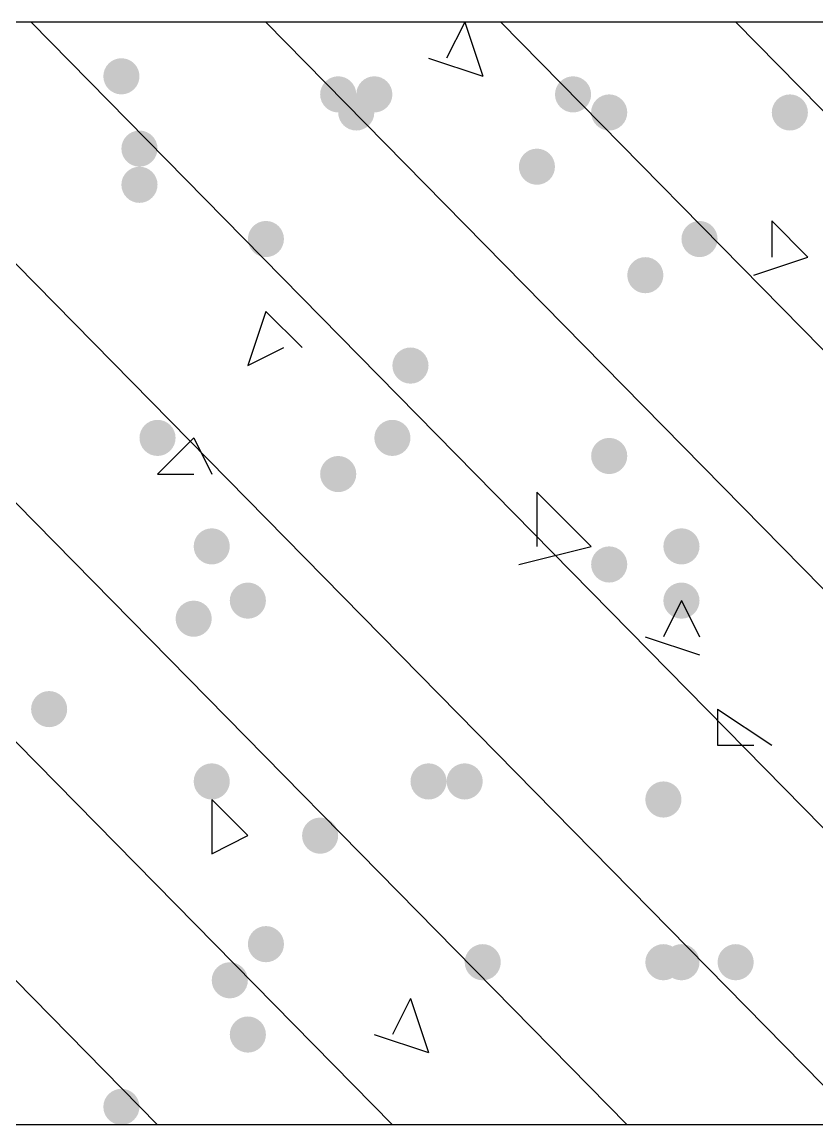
# Model space of a CAD drawing. Header units: inches. Extents: x 11 to 286, y 6 to 196.
# Drawn here: x 82.628 to 84.49, y 157.409 to 159.992 of the extents above; entities that cross this region are included whole.
import ezdxf

# ---------------------------------------------------------------- set-up
doc = ezdxf.new("R2010")
doc.units = ezdxf.units.IN
doc.header["$MEASUREMENT"] = 0
doc.layers.add('PDF_几何图形', color=7, linetype='Continuous')
doc.layers.add('PDF_实体填充', color=7, linetype='Continuous', true_color=0xffffff)

msp = doc.modelspace()

# ---------------------------------------------------------------- hatches: boundary and pattern name
at = {"layer": 'PDF_实体填充', "transparency": 33554559}
h = msp.add_hatch(color=7, dxfattribs=at)
edge = h.paths.add_edge_path(flags=0)
edge.add_spline(control_points=[(82.9028, 159.8648), (82.9028, 159.8415), (82.8837, 159.8224), (82.8604, 159.8224)], knot_values=[0, 0, 0, 0, 1, 1, 1, 1], degree=3, periodic=0)
edge.add_spline(control_points=[(82.8604, 159.8224), (82.8372, 159.8224), (82.8181, 159.8415), (82.8181, 159.8648)], knot_values=[0, 0, 0, 0, 1, 1, 1, 1], degree=3, periodic=0)
edge.add_line((82.8181, 159.8648), (82.8181, 159.8648))
edge.add_spline(control_points=[(82.8181, 159.8648), (82.8181, 159.8881), (82.8372, 159.9071), (82.8604, 159.9071)], knot_values=[0, 0, 0, 0, 1, 1, 1, 1], degree=3, periodic=0)
edge.add_spline(control_points=[(82.8604, 159.9071), (82.8837, 159.9071), (82.9028, 159.8881), (82.9028, 159.8648)], knot_values=[0, 0, 0, 0, 1, 1, 1, 1], degree=3, periodic=0)
edge.add_line((82.9028, 159.8648), (82.9028, 159.8648))
edge.add_line((82.9028, 159.8648), (82.9028, 159.8648))
h = msp.add_hatch(color=7, dxfattribs=at)
edge = h.paths.add_edge_path(flags=0)
edge.add_spline(control_points=[(83.4108, 159.8224), (83.4108, 159.7992), (83.3917, 159.7801), (83.3684, 159.7801)], knot_values=[0, 0, 0, 0, 1, 1, 1, 1], degree=3, periodic=0)
edge.add_spline(control_points=[(83.3684, 159.7801), (83.3452, 159.7801), (83.3261, 159.7992), (83.3261, 159.8224)], knot_values=[0, 0, 0, 0, 1, 1, 1, 1], degree=3, periodic=0)
edge.add_line((83.3261, 159.8224), (83.3261, 159.8224))
edge.add_spline(control_points=[(83.3261, 159.8224), (83.3261, 159.8457), (83.3452, 159.8648), (83.3684, 159.8648)], knot_values=[0, 0, 0, 0, 1, 1, 1, 1], degree=3, periodic=0)
edge.add_spline(control_points=[(83.3684, 159.8648), (83.3917, 159.8648), (83.4108, 159.8457), (83.4108, 159.8224)], knot_values=[0, 0, 0, 0, 1, 1, 1, 1], degree=3, periodic=0)
edge.add_line((83.4108, 159.8224), (83.4108, 159.8224))
edge.add_line((83.4108, 159.8224), (83.4108, 159.8224))
h = msp.add_hatch(color=7, dxfattribs=at)
edge = h.paths.add_edge_path(flags=0)
edge.add_spline(control_points=[(83.4954, 159.8224), (83.4954, 159.7992), (83.4764, 159.7801), (83.4531, 159.7801)], knot_values=[0, 0, 0, 0, 1, 1, 1, 1], degree=3, periodic=0)
edge.add_spline(control_points=[(83.4531, 159.7801), (83.4298, 159.7801), (83.4108, 159.7992), (83.4108, 159.8224)], knot_values=[0, 0, 0, 0, 1, 1, 1, 1], degree=3, periodic=0)
edge.add_line((83.4108, 159.8224), (83.4108, 159.8224))
edge.add_spline(control_points=[(83.4108, 159.8224), (83.4108, 159.8457), (83.4298, 159.8648), (83.4531, 159.8648)], knot_values=[0, 0, 0, 0, 1, 1, 1, 1], degree=3, periodic=0)
edge.add_spline(control_points=[(83.4531, 159.8648), (83.4764, 159.8648), (83.4954, 159.8457), (83.4954, 159.8224)], knot_values=[0, 0, 0, 0, 1, 1, 1, 1], degree=3, periodic=0)
edge.add_line((83.4954, 159.8224), (83.4954, 159.8224))
edge.add_line((83.4954, 159.8224), (83.4954, 159.8224))
h = msp.add_hatch(color=7, dxfattribs=at)
edge = h.paths.add_edge_path(flags=0)
edge.add_spline(control_points=[(83.9611, 159.8224), (83.9611, 159.7992), (83.9421, 159.7801), (83.9188, 159.7801)], knot_values=[0, 0, 0, 0, 1, 1, 1, 1], degree=3, periodic=0)
edge.add_spline(control_points=[(83.9188, 159.7801), (83.8955, 159.7801), (83.8764, 159.7992), (83.8764, 159.8224)], knot_values=[0, 0, 0, 0, 1, 1, 1, 1], degree=3, periodic=0)
edge.add_line((83.8764, 159.8224), (83.8764, 159.8224))
edge.add_spline(control_points=[(83.8764, 159.8224), (83.8764, 159.8457), (83.8955, 159.8648), (83.9188, 159.8648)], knot_values=[0, 0, 0, 0, 1, 1, 1, 1], degree=3, periodic=0)
edge.add_spline(control_points=[(83.9188, 159.8648), (83.9421, 159.8648), (83.9611, 159.8457), (83.9611, 159.8224)], knot_values=[0, 0, 0, 0, 1, 1, 1, 1], degree=3, periodic=0)
edge.add_line((83.9611, 159.8224), (83.9611, 159.8224))
edge.add_line((83.9611, 159.8224), (83.9611, 159.8224))
h = msp.add_hatch(color=7, dxfattribs=at)
edge = h.paths.add_edge_path(flags=0)
edge.add_spline(control_points=[(83.4531, 159.7801), (83.4531, 159.7568), (83.4341, 159.7378), (83.4108, 159.7378)], knot_values=[0, 0, 0, 0, 1, 1, 1, 1], degree=3, periodic=0)
edge.add_spline(control_points=[(83.4108, 159.7378), (83.3875, 159.7378), (83.3684, 159.7568), (83.3684, 159.7801)], knot_values=[0, 0, 0, 0, 1, 1, 1, 1], degree=3, periodic=0)
edge.add_line((83.3684, 159.7801), (83.3684, 159.7801))
edge.add_spline(control_points=[(83.3684, 159.7801), (83.3684, 159.8034), (83.3875, 159.8224), (83.4108, 159.8224)], knot_values=[0, 0, 0, 0, 1, 1, 1, 1], degree=3, periodic=0)
edge.add_spline(control_points=[(83.4108, 159.8224), (83.4341, 159.8224), (83.4531, 159.8034), (83.4531, 159.7801)], knot_values=[0, 0, 0, 0, 1, 1, 1, 1], degree=3, periodic=0)
edge.add_line((83.4531, 159.7801), (83.4531, 159.7801))
edge.add_line((83.4531, 159.7801), (83.4531, 159.7801))
h = msp.add_hatch(color=7, dxfattribs=at)
edge = h.paths.add_edge_path(flags=0)
edge.add_spline(control_points=[(84.0458, 159.7801), (84.0458, 159.7568), (84.0267, 159.7378), (84.0034, 159.7378)], knot_values=[0, 0, 0, 0, 1, 1, 1, 1], degree=3, periodic=0)
edge.add_spline(control_points=[(84.0034, 159.7378), (83.9802, 159.7378), (83.9611, 159.7568), (83.9611, 159.7801)], knot_values=[0, 0, 0, 0, 1, 1, 1, 1], degree=3, periodic=0)
edge.add_line((83.9611, 159.7801), (83.9611, 159.7801))
edge.add_spline(control_points=[(83.9611, 159.7801), (83.9611, 159.8034), (83.9802, 159.8224), (84.0034, 159.8224)], knot_values=[0, 0, 0, 0, 1, 1, 1, 1], degree=3, periodic=0)
edge.add_spline(control_points=[(84.0034, 159.8224), (84.0267, 159.8224), (84.0458, 159.8034), (84.0458, 159.7801)], knot_values=[0, 0, 0, 0, 1, 1, 1, 1], degree=3, periodic=0)
edge.add_line((84.0458, 159.7801), (84.0458, 159.7801))
edge.add_line((84.0458, 159.7801), (84.0458, 159.7801))
h = msp.add_hatch(color=7, dxfattribs=at)
edge = h.paths.add_edge_path(flags=0)
edge.add_spline(control_points=[(84.4691, 159.7801), (84.4691, 159.7568), (84.4501, 159.7378), (84.4268, 159.7378)], knot_values=[0, 0, 0, 0, 1, 1, 1, 1], degree=3, periodic=0)
edge.add_spline(control_points=[(84.4268, 159.7378), (84.4035, 159.7378), (84.3844, 159.7568), (84.3844, 159.7801)], knot_values=[0, 0, 0, 0, 1, 1, 1, 1], degree=3, periodic=0)
edge.add_line((84.3844, 159.7801), (84.3844, 159.7801))
edge.add_spline(control_points=[(84.3844, 159.7801), (84.3844, 159.8034), (84.4035, 159.8224), (84.4268, 159.8224)], knot_values=[0, 0, 0, 0, 1, 1, 1, 1], degree=3, periodic=0)
edge.add_spline(control_points=[(84.4268, 159.8224), (84.4501, 159.8224), (84.4691, 159.8034), (84.4691, 159.7801)], knot_values=[0, 0, 0, 0, 1, 1, 1, 1], degree=3, periodic=0)
edge.add_line((84.4691, 159.7801), (84.4691, 159.7801))
edge.add_line((84.4691, 159.7801), (84.4691, 159.7801))
h = msp.add_hatch(color=7, dxfattribs=at)
edge = h.paths.add_edge_path(flags=0)
edge.add_spline(control_points=[(82.9451, 159.6954), (82.9451, 159.6722), (82.9261, 159.6531), (82.9028, 159.6531)], knot_values=[0, 0, 0, 0, 1, 1, 1, 1], degree=3, periodic=0)
edge.add_spline(control_points=[(82.9028, 159.6531), (82.8795, 159.6531), (82.8604, 159.6722), (82.8604, 159.6954)], knot_values=[0, 0, 0, 0, 1, 1, 1, 1], degree=3, periodic=0)
edge.add_line((82.8604, 159.6954), (82.8604, 159.6954))
edge.add_spline(control_points=[(82.8604, 159.6954), (82.8604, 159.7187), (82.8795, 159.7378), (82.9028, 159.7378)], knot_values=[0, 0, 0, 0, 1, 1, 1, 1], degree=3, periodic=0)
edge.add_spline(control_points=[(82.9028, 159.7378), (82.9261, 159.7378), (82.9451, 159.7187), (82.9451, 159.6954)], knot_values=[0, 0, 0, 0, 1, 1, 1, 1], degree=3, periodic=0)
edge.add_line((82.9451, 159.6954), (82.9451, 159.6954))
edge.add_line((82.9451, 159.6954), (82.9451, 159.6954))
h = msp.add_hatch(color=7, dxfattribs=at)
edge = h.paths.add_edge_path(flags=0)
edge.add_spline(control_points=[(83.8764, 159.6531), (83.8764, 159.6298), (83.8574, 159.6108), (83.8341, 159.6108)], knot_values=[0, 0, 0, 0, 1, 1, 1, 1], degree=3, periodic=0)
edge.add_spline(control_points=[(83.8341, 159.6108), (83.8108, 159.6108), (83.7918, 159.6298), (83.7918, 159.6531)], knot_values=[0, 0, 0, 0, 1, 1, 1, 1], degree=3, periodic=0)
edge.add_line((83.7918, 159.6531), (83.7918, 159.6531))
edge.add_spline(control_points=[(83.7918, 159.6531), (83.7918, 159.6764), (83.8108, 159.6954), (83.8341, 159.6954)], knot_values=[0, 0, 0, 0, 1, 1, 1, 1], degree=3, periodic=0)
edge.add_spline(control_points=[(83.8341, 159.6954), (83.8574, 159.6954), (83.8764, 159.6764), (83.8764, 159.6531)], knot_values=[0, 0, 0, 0, 1, 1, 1, 1], degree=3, periodic=0)
edge.add_line((83.8764, 159.6531), (83.8764, 159.6531))
edge.add_line((83.8764, 159.6531), (83.8764, 159.6531))
h = msp.add_hatch(color=7, dxfattribs=at)
edge = h.paths.add_edge_path(flags=0)
edge.add_spline(control_points=[(82.9451, 159.6108), (82.9451, 159.5875), (82.9261, 159.5684), (82.9028, 159.5684)], knot_values=[0, 0, 0, 0, 1, 1, 1, 1], degree=3, periodic=0)
edge.add_spline(control_points=[(82.9028, 159.5684), (82.8795, 159.5684), (82.8604, 159.5875), (82.8604, 159.6108)], knot_values=[0, 0, 0, 0, 1, 1, 1, 1], degree=3, periodic=0)
edge.add_line((82.8604, 159.6108), (82.8604, 159.6108))
edge.add_spline(control_points=[(82.8604, 159.6108), (82.8604, 159.6341), (82.8795, 159.6531), (82.9028, 159.6531)], knot_values=[0, 0, 0, 0, 1, 1, 1, 1], degree=3, periodic=0)
edge.add_spline(control_points=[(82.9028, 159.6531), (82.9261, 159.6531), (82.9451, 159.6341), (82.9451, 159.6108)], knot_values=[0, 0, 0, 0, 1, 1, 1, 1], degree=3, periodic=0)
edge.add_line((82.9451, 159.6108), (82.9451, 159.6108))
edge.add_line((82.9451, 159.6108), (82.9451, 159.6108))
h = msp.add_hatch(color=7, dxfattribs=at)
edge = h.paths.add_edge_path(flags=0)
edge.add_spline(control_points=[(83.2414, 159.4838), (83.2414, 159.4605), (83.2224, 159.4414), (83.1991, 159.4414)], knot_values=[0, 0, 0, 0, 1, 1, 1, 1], degree=3, periodic=0)
edge.add_spline(control_points=[(83.1991, 159.4414), (83.1758, 159.4414), (83.1568, 159.4605), (83.1568, 159.4838)], knot_values=[0, 0, 0, 0, 1, 1, 1, 1], degree=3, periodic=0)
edge.add_line((83.1568, 159.4838), (83.1568, 159.4838))
edge.add_spline(control_points=[(83.1568, 159.4838), (83.1568, 159.5071), (83.1758, 159.5261), (83.1991, 159.5261)], knot_values=[0, 0, 0, 0, 1, 1, 1, 1], degree=3, periodic=0)
edge.add_spline(control_points=[(83.1991, 159.5261), (83.2224, 159.5261), (83.2414, 159.5071), (83.2414, 159.4838)], knot_values=[0, 0, 0, 0, 1, 1, 1, 1], degree=3, periodic=0)
edge.add_line((83.2414, 159.4838), (83.2414, 159.4838))
edge.add_line((83.2414, 159.4838), (83.2414, 159.4838))
h = msp.add_hatch(color=7, dxfattribs=at)
edge = h.paths.add_edge_path(flags=0)
edge.add_spline(control_points=[(84.2574, 159.4838), (84.2574, 159.4605), (84.2384, 159.4414), (84.2151, 159.4414)], knot_values=[0, 0, 0, 0, 1, 1, 1, 1], degree=3, periodic=0)
edge.add_spline(control_points=[(84.2151, 159.4414), (84.1918, 159.4414), (84.1728, 159.4605), (84.1728, 159.4838)], knot_values=[0, 0, 0, 0, 1, 1, 1, 1], degree=3, periodic=0)
edge.add_line((84.1728, 159.4838), (84.1728, 159.4838))
edge.add_spline(control_points=[(84.1728, 159.4838), (84.1728, 159.5071), (84.1918, 159.5261), (84.2151, 159.5261)], knot_values=[0, 0, 0, 0, 1, 1, 1, 1], degree=3, periodic=0)
edge.add_spline(control_points=[(84.2151, 159.5261), (84.2384, 159.5261), (84.2574, 159.5071), (84.2574, 159.4838)], knot_values=[0, 0, 0, 0, 1, 1, 1, 1], degree=3, periodic=0)
edge.add_line((84.2574, 159.4838), (84.2574, 159.4838))
edge.add_line((84.2574, 159.4838), (84.2574, 159.4838))
h = msp.add_hatch(color=7, dxfattribs=at)
edge = h.paths.add_edge_path(flags=0)
edge.add_spline(control_points=[(84.1304, 159.3991), (84.1304, 159.3758), (84.1114, 159.3568), (84.0881, 159.3568)], knot_values=[0, 0, 0, 0, 1, 1, 1, 1], degree=3, periodic=0)
edge.add_spline(control_points=[(84.0881, 159.3568), (84.0648, 159.3568), (84.0458, 159.3758), (84.0458, 159.3991)], knot_values=[0, 0, 0, 0, 1, 1, 1, 1], degree=3, periodic=0)
edge.add_line((84.0458, 159.3991), (84.0458, 159.3991))
edge.add_spline(control_points=[(84.0458, 159.3991), (84.0458, 159.4224), (84.0648, 159.4414), (84.0881, 159.4414)], knot_values=[0, 0, 0, 0, 1, 1, 1, 1], degree=3, periodic=0)
edge.add_spline(control_points=[(84.0881, 159.4414), (84.1114, 159.4414), (84.1304, 159.4224), (84.1304, 159.3991)], knot_values=[0, 0, 0, 0, 1, 1, 1, 1], degree=3, periodic=0)
edge.add_line((84.1304, 159.3991), (84.1304, 159.3991))
edge.add_line((84.1304, 159.3991), (84.1304, 159.3991))
h = msp.add_hatch(color=7, dxfattribs=at)
edge = h.paths.add_edge_path(flags=0)
edge.add_spline(control_points=[(83.5801, 159.1874), (83.5801, 159.1642), (83.5611, 159.1451), (83.5378, 159.1451)], knot_values=[0, 0, 0, 0, 1, 1, 1, 1], degree=3, periodic=0)
edge.add_spline(control_points=[(83.5378, 159.1451), (83.5145, 159.1451), (83.4954, 159.1642), (83.4954, 159.1874)], knot_values=[0, 0, 0, 0, 1, 1, 1, 1], degree=3, periodic=0)
edge.add_line((83.4954, 159.1874), (83.4954, 159.1874))
edge.add_spline(control_points=[(83.4954, 159.1874), (83.4954, 159.2107), (83.5145, 159.2298), (83.5378, 159.2298)], knot_values=[0, 0, 0, 0, 1, 1, 1, 1], degree=3, periodic=0)
edge.add_spline(control_points=[(83.5378, 159.2298), (83.5611, 159.2298), (83.5801, 159.2107), (83.5801, 159.1874)], knot_values=[0, 0, 0, 0, 1, 1, 1, 1], degree=3, periodic=0)
edge.add_line((83.5801, 159.1874), (83.5801, 159.1874))
edge.add_line((83.5801, 159.1874), (83.5801, 159.1874))
h = msp.add_hatch(color=7, dxfattribs=at)
edge = h.paths.add_edge_path(flags=0)
edge.add_spline(control_points=[(82.9874, 159.0181), (82.9874, 158.9948), (82.9684, 158.9758), (82.9451, 158.9758)], knot_values=[0, 0, 0, 0, 1, 1, 1, 1], degree=3, periodic=0)
edge.add_spline(control_points=[(82.9451, 158.9758), (82.9218, 158.9758), (82.9028, 158.9948), (82.9028, 159.0181)], knot_values=[0, 0, 0, 0, 1, 1, 1, 1], degree=3, periodic=0)
edge.add_line((82.9028, 159.0181), (82.9028, 159.0181))
edge.add_spline(control_points=[(82.9028, 159.0181), (82.9028, 159.0414), (82.9218, 159.0604), (82.9451, 159.0604)], knot_values=[0, 0, 0, 0, 1, 1, 1, 1], degree=3, periodic=0)
edge.add_spline(control_points=[(82.9451, 159.0604), (82.9684, 159.0604), (82.9874, 159.0414), (82.9874, 159.0181)], knot_values=[0, 0, 0, 0, 1, 1, 1, 1], degree=3, periodic=0)
edge.add_line((82.9874, 159.0181), (82.9874, 159.0181))
edge.add_line((82.9874, 159.0181), (82.9874, 159.0181))
h = msp.add_hatch(color=7, dxfattribs=at)
edge = h.paths.add_edge_path(flags=0)
edge.add_spline(control_points=[(83.5378, 159.0181), (83.5378, 158.9948), (83.5187, 158.9758), (83.4954, 158.9758)], knot_values=[0, 0, 0, 0, 1, 1, 1, 1], degree=3, periodic=0)
edge.add_spline(control_points=[(83.4954, 158.9758), (83.4722, 158.9758), (83.4531, 158.9948), (83.4531, 159.0181)], knot_values=[0, 0, 0, 0, 1, 1, 1, 1], degree=3, periodic=0)
edge.add_line((83.4531, 159.0181), (83.4531, 159.0181))
edge.add_spline(control_points=[(83.4531, 159.0181), (83.4531, 159.0414), (83.4722, 159.0604), (83.4954, 159.0604)], knot_values=[0, 0, 0, 0, 1, 1, 1, 1], degree=3, periodic=0)
edge.add_spline(control_points=[(83.4954, 159.0604), (83.5187, 159.0604), (83.5378, 159.0414), (83.5378, 159.0181)], knot_values=[0, 0, 0, 0, 1, 1, 1, 1], degree=3, periodic=0)
edge.add_line((83.5378, 159.0181), (83.5378, 159.0181))
edge.add_line((83.5378, 159.0181), (83.5378, 159.0181))
h = msp.add_hatch(color=7, dxfattribs=at)
edge = h.paths.add_edge_path(flags=0)
edge.add_spline(control_points=[(84.0458, 158.9758), (84.0458, 158.9525), (84.0267, 158.9334), (84.0034, 158.9334)], knot_values=[0, 0, 0, 0, 1, 1, 1, 1], degree=3, periodic=0)
edge.add_spline(control_points=[(84.0034, 158.9334), (83.9802, 158.9334), (83.9611, 158.9525), (83.9611, 158.9758)], knot_values=[0, 0, 0, 0, 1, 1, 1, 1], degree=3, periodic=0)
edge.add_line((83.9611, 158.9758), (83.9611, 158.9758))
edge.add_spline(control_points=[(83.9611, 158.9758), (83.9611, 158.9991), (83.9802, 159.0181), (84.0034, 159.0181)], knot_values=[0, 0, 0, 0, 1, 1, 1, 1], degree=3, periodic=0)
edge.add_spline(control_points=[(84.0034, 159.0181), (84.0267, 159.0181), (84.0458, 158.9991), (84.0458, 158.9758)], knot_values=[0, 0, 0, 0, 1, 1, 1, 1], degree=3, periodic=0)
edge.add_line((84.0458, 158.9758), (84.0458, 158.9758))
edge.add_line((84.0458, 158.9758), (84.0458, 158.9758))
h = msp.add_hatch(color=7, dxfattribs=at)
edge = h.paths.add_edge_path(flags=0)
edge.add_spline(control_points=[(83.4108, 158.9334), (83.4108, 158.9102), (83.3917, 158.8911), (83.3684, 158.8911)], knot_values=[0, 0, 0, 0, 1, 1, 1, 1], degree=3, periodic=0)
edge.add_spline(control_points=[(83.3684, 158.8911), (83.3452, 158.8911), (83.3261, 158.9102), (83.3261, 158.9334)], knot_values=[0, 0, 0, 0, 1, 1, 1, 1], degree=3, periodic=0)
edge.add_line((83.3261, 158.9334), (83.3261, 158.9334))
edge.add_spline(control_points=[(83.3261, 158.9334), (83.3261, 158.9567), (83.3452, 158.9758), (83.3684, 158.9758)], knot_values=[0, 0, 0, 0, 1, 1, 1, 1], degree=3, periodic=0)
edge.add_spline(control_points=[(83.3684, 158.9758), (83.3917, 158.9758), (83.4108, 158.9567), (83.4108, 158.9334)], knot_values=[0, 0, 0, 0, 1, 1, 1, 1], degree=3, periodic=0)
edge.add_line((83.4108, 158.9334), (83.4108, 158.9334))
edge.add_line((83.4108, 158.9334), (83.4108, 158.9334))
h = msp.add_hatch(color=7, dxfattribs=at)
edge = h.paths.add_edge_path(flags=0)
edge.add_spline(control_points=[(83.1144, 158.7641), (83.1144, 158.7408), (83.0954, 158.7218), (83.0721, 158.7218)], knot_values=[0, 0, 0, 0, 1, 1, 1, 1], degree=3, periodic=0)
edge.add_spline(control_points=[(83.0721, 158.7218), (83.0488, 158.7218), (83.0298, 158.7408), (83.0298, 158.7641)], knot_values=[0, 0, 0, 0, 1, 1, 1, 1], degree=3, periodic=0)
edge.add_line((83.0298, 158.7641), (83.0298, 158.7641))
edge.add_spline(control_points=[(83.0298, 158.7641), (83.0298, 158.7874), (83.0488, 158.8064), (83.0721, 158.8064)], knot_values=[0, 0, 0, 0, 1, 1, 1, 1], degree=3, periodic=0)
edge.add_spline(control_points=[(83.0721, 158.8064), (83.0954, 158.8064), (83.1144, 158.7874), (83.1144, 158.7641)], knot_values=[0, 0, 0, 0, 1, 1, 1, 1], degree=3, periodic=0)
edge.add_line((83.1144, 158.7641), (83.1144, 158.7641))
edge.add_line((83.1144, 158.7641), (83.1144, 158.7641))
h = msp.add_hatch(color=7, dxfattribs=at)
edge = h.paths.add_edge_path(flags=0)
edge.add_spline(control_points=[(84.2151, 158.7641), (84.2151, 158.7408), (84.1961, 158.7218), (84.1728, 158.7218)], knot_values=[0, 0, 0, 0, 1, 1, 1, 1], degree=3, periodic=0)
edge.add_spline(control_points=[(84.1728, 158.7218), (84.1495, 158.7218), (84.1304, 158.7408), (84.1304, 158.7641)], knot_values=[0, 0, 0, 0, 1, 1, 1, 1], degree=3, periodic=0)
edge.add_line((84.1304, 158.7641), (84.1304, 158.7641))
edge.add_spline(control_points=[(84.1304, 158.7641), (84.1304, 158.7874), (84.1495, 158.8064), (84.1728, 158.8064)], knot_values=[0, 0, 0, 0, 1, 1, 1, 1], degree=3, periodic=0)
edge.add_spline(control_points=[(84.1728, 158.8064), (84.1961, 158.8064), (84.2151, 158.7874), (84.2151, 158.7641)], knot_values=[0, 0, 0, 0, 1, 1, 1, 1], degree=3, periodic=0)
edge.add_line((84.2151, 158.7641), (84.2151, 158.7641))
edge.add_line((84.2151, 158.7641), (84.2151, 158.7641))
h = msp.add_hatch(color=7, dxfattribs=at)
edge = h.paths.add_edge_path(flags=0)
edge.add_spline(control_points=[(84.0458, 158.7218), (84.0458, 158.6985), (84.0267, 158.6794), (84.0034, 158.6794)], knot_values=[0, 0, 0, 0, 1, 1, 1, 1], degree=3, periodic=0)
edge.add_spline(control_points=[(84.0034, 158.6794), (83.9802, 158.6794), (83.9611, 158.6985), (83.9611, 158.7218)], knot_values=[0, 0, 0, 0, 1, 1, 1, 1], degree=3, periodic=0)
edge.add_line((83.9611, 158.7218), (83.9611, 158.7218))
edge.add_spline(control_points=[(83.9611, 158.7218), (83.9611, 158.7451), (83.9802, 158.7641), (84.0034, 158.7641)], knot_values=[0, 0, 0, 0, 1, 1, 1, 1], degree=3, periodic=0)
edge.add_spline(control_points=[(84.0034, 158.7641), (84.0267, 158.7641), (84.0458, 158.7451), (84.0458, 158.7218)], knot_values=[0, 0, 0, 0, 1, 1, 1, 1], degree=3, periodic=0)
edge.add_line((84.0458, 158.7218), (84.0458, 158.7218))
edge.add_line((84.0458, 158.7218), (84.0458, 158.7218))
h = msp.add_hatch(color=7, dxfattribs=at)
edge = h.paths.add_edge_path(flags=0)
edge.add_spline(control_points=[(83.1991, 158.6371), (83.1991, 158.6138), (83.1801, 158.5948), (83.1568, 158.5948)], knot_values=[0, 0, 0, 0, 1, 1, 1, 1], degree=3, periodic=0)
edge.add_spline(control_points=[(83.1568, 158.5948), (83.1335, 158.5948), (83.1144, 158.6138), (83.1144, 158.6371)], knot_values=[0, 0, 0, 0, 1, 1, 1, 1], degree=3, periodic=0)
edge.add_line((83.1144, 158.6371), (83.1144, 158.6371))
edge.add_spline(control_points=[(83.1144, 158.6371), (83.1144, 158.6604), (83.1335, 158.6794), (83.1568, 158.6794)], knot_values=[0, 0, 0, 0, 1, 1, 1, 1], degree=3, periodic=0)
edge.add_spline(control_points=[(83.1568, 158.6794), (83.1801, 158.6794), (83.1991, 158.6604), (83.1991, 158.6371)], knot_values=[0, 0, 0, 0, 1, 1, 1, 1], degree=3, periodic=0)
edge.add_line((83.1991, 158.6371), (83.1991, 158.6371))
edge.add_line((83.1991, 158.6371), (83.1991, 158.6371))
h = msp.add_hatch(color=7, dxfattribs=at)
edge = h.paths.add_edge_path(flags=0)
edge.add_spline(control_points=[(84.2151, 158.6371), (84.2151, 158.6138), (84.1961, 158.5948), (84.1728, 158.5948)], knot_values=[0, 0, 0, 0, 1, 1, 1, 1], degree=3, periodic=0)
edge.add_spline(control_points=[(84.1728, 158.5948), (84.1495, 158.5948), (84.1304, 158.6138), (84.1304, 158.6371)], knot_values=[0, 0, 0, 0, 1, 1, 1, 1], degree=3, periodic=0)
edge.add_line((84.1304, 158.6371), (84.1304, 158.6371))
edge.add_spline(control_points=[(84.1304, 158.6371), (84.1304, 158.6604), (84.1495, 158.6794), (84.1728, 158.6794)], knot_values=[0, 0, 0, 0, 1, 1, 1, 1], degree=3, periodic=0)
edge.add_spline(control_points=[(84.1728, 158.6794), (84.1961, 158.6794), (84.2151, 158.6604), (84.2151, 158.6371)], knot_values=[0, 0, 0, 0, 1, 1, 1, 1], degree=3, periodic=0)
edge.add_line((84.2151, 158.6371), (84.2151, 158.6371))
edge.add_line((84.2151, 158.6371), (84.2151, 158.6371))
h = msp.add_hatch(color=7, dxfattribs=at)
edge = h.paths.add_edge_path(flags=0)
edge.add_spline(control_points=[(83.0721, 158.5948), (83.0721, 158.5715), (83.0531, 158.5524), (83.0298, 158.5524)], knot_values=[0, 0, 0, 0, 1, 1, 1, 1], degree=3, periodic=0)
edge.add_spline(control_points=[(83.0298, 158.5524), (83.0065, 158.5524), (82.9874, 158.5715), (82.9874, 158.5948)], knot_values=[0, 0, 0, 0, 1, 1, 1, 1], degree=3, periodic=0)
edge.add_line((82.9874, 158.5948), (82.9874, 158.5948))
edge.add_spline(control_points=[(82.9874, 158.5948), (82.9874, 158.6181), (83.0065, 158.6371), (83.0298, 158.6371)], knot_values=[0, 0, 0, 0, 1, 1, 1, 1], degree=3, periodic=0)
edge.add_spline(control_points=[(83.0298, 158.6371), (83.0531, 158.6371), (83.0721, 158.6181), (83.0721, 158.5948)], knot_values=[0, 0, 0, 0, 1, 1, 1, 1], degree=3, periodic=0)
edge.add_line((83.0721, 158.5948), (83.0721, 158.5948))
edge.add_line((83.0721, 158.5948), (83.0721, 158.5948))
h = msp.add_hatch(color=7, dxfattribs=at)
edge = h.paths.add_edge_path(flags=0)
edge.add_spline(control_points=[(82.7334, 158.3831), (82.7334, 158.3598), (82.7144, 158.3408), (82.6911, 158.3408)], knot_values=[0, 0, 0, 0, 1, 1, 1, 1], degree=3, periodic=0)
edge.add_spline(control_points=[(82.6911, 158.3408), (82.6678, 158.3408), (82.6488, 158.3598), (82.6488, 158.3831)], knot_values=[0, 0, 0, 0, 1, 1, 1, 1], degree=3, periodic=0)
edge.add_line((82.6488, 158.3831), (82.6488, 158.3831))
edge.add_spline(control_points=[(82.6488, 158.3831), (82.6488, 158.4064), (82.6678, 158.4254), (82.6911, 158.4254)], knot_values=[0, 0, 0, 0, 1, 1, 1, 1], degree=3, periodic=0)
edge.add_spline(control_points=[(82.6911, 158.4254), (82.7144, 158.4254), (82.7334, 158.4064), (82.7334, 158.3831)], knot_values=[0, 0, 0, 0, 1, 1, 1, 1], degree=3, periodic=0)
edge.add_line((82.7334, 158.3831), (82.7334, 158.3831))
edge.add_line((82.7334, 158.3831), (82.7334, 158.3831))
h = msp.add_hatch(color=7, dxfattribs=at)
edge = h.paths.add_edge_path(flags=0)
edge.add_spline(control_points=[(83.1144, 158.2138), (83.1144, 158.1905), (83.0954, 158.1714), (83.0721, 158.1714)], knot_values=[0, 0, 0, 0, 1, 1, 1, 1], degree=3, periodic=0)
edge.add_spline(control_points=[(83.0721, 158.1714), (83.0488, 158.1714), (83.0298, 158.1905), (83.0298, 158.2138)], knot_values=[0, 0, 0, 0, 1, 1, 1, 1], degree=3, periodic=0)
edge.add_line((83.0298, 158.2138), (83.0298, 158.2138))
edge.add_spline(control_points=[(83.0298, 158.2138), (83.0298, 158.2371), (83.0488, 158.2561), (83.0721, 158.2561)], knot_values=[0, 0, 0, 0, 1, 1, 1, 1], degree=3, periodic=0)
edge.add_spline(control_points=[(83.0721, 158.2561), (83.0954, 158.2561), (83.1144, 158.2371), (83.1144, 158.2138)], knot_values=[0, 0, 0, 0, 1, 1, 1, 1], degree=3, periodic=0)
edge.add_line((83.1144, 158.2138), (83.1144, 158.2138))
edge.add_line((83.1144, 158.2138), (83.1144, 158.2138))
h = msp.add_hatch(color=7, dxfattribs=at)
edge = h.paths.add_edge_path(flags=0)
edge.add_spline(control_points=[(83.1144, 158.2138), (83.1144, 158.1905), (83.0954, 158.1714), (83.0721, 158.1714)], knot_values=[0, 0, 0, 0, 1, 1, 1, 1], degree=3, periodic=0)
edge.add_spline(control_points=[(83.0721, 158.1714), (83.0488, 158.1714), (83.0298, 158.1905), (83.0298, 158.2138)], knot_values=[0, 0, 0, 0, 1, 1, 1, 1], degree=3, periodic=0)
edge.add_line((83.0298, 158.2138), (83.0298, 158.2138))
edge.add_spline(control_points=[(83.0298, 158.2138), (83.0298, 158.2371), (83.0488, 158.2561), (83.0721, 158.2561)], knot_values=[0, 0, 0, 0, 1, 1, 1, 1], degree=3, periodic=0)
edge.add_spline(control_points=[(83.0721, 158.2561), (83.0954, 158.2561), (83.1144, 158.2371), (83.1144, 158.2138)], knot_values=[0, 0, 0, 0, 1, 1, 1, 1], degree=3, periodic=0)
edge.add_line((83.1144, 158.2138), (83.1144, 158.2138))
edge.add_line((83.1144, 158.2138), (83.1144, 158.2138))
h = msp.add_hatch(color=7, dxfattribs=at)
edge = h.paths.add_edge_path(flags=0)
edge.add_spline(control_points=[(83.6224, 158.2138), (83.6224, 158.1905), (83.6034, 158.1714), (83.5801, 158.1714)], knot_values=[0, 0, 0, 0, 1, 1, 1, 1], degree=3, periodic=0)
edge.add_spline(control_points=[(83.5801, 158.1714), (83.5568, 158.1714), (83.5378, 158.1905), (83.5378, 158.2138)], knot_values=[0, 0, 0, 0, 1, 1, 1, 1], degree=3, periodic=0)
edge.add_line((83.5378, 158.2138), (83.5378, 158.2138))
edge.add_spline(control_points=[(83.5378, 158.2138), (83.5378, 158.2371), (83.5568, 158.2561), (83.5801, 158.2561)], knot_values=[0, 0, 0, 0, 1, 1, 1, 1], degree=3, periodic=0)
edge.add_spline(control_points=[(83.5801, 158.2561), (83.6034, 158.2561), (83.6224, 158.2371), (83.6224, 158.2138)], knot_values=[0, 0, 0, 0, 1, 1, 1, 1], degree=3, periodic=0)
edge.add_line((83.6224, 158.2138), (83.6224, 158.2138))
edge.add_line((83.6224, 158.2138), (83.6224, 158.2138))
h = msp.add_hatch(color=7, dxfattribs=at)
edge = h.paths.add_edge_path(flags=0)
edge.add_spline(control_points=[(83.7071, 158.2138), (83.7071, 158.1905), (83.6881, 158.1714), (83.6648, 158.1714)], knot_values=[0, 0, 0, 0, 1, 1, 1, 1], degree=3, periodic=0)
edge.add_spline(control_points=[(83.6648, 158.1714), (83.6415, 158.1714), (83.6224, 158.1905), (83.6224, 158.2138)], knot_values=[0, 0, 0, 0, 1, 1, 1, 1], degree=3, periodic=0)
edge.add_line((83.6224, 158.2138), (83.6224, 158.2138))
edge.add_spline(control_points=[(83.6224, 158.2138), (83.6224, 158.2371), (83.6415, 158.2561), (83.6648, 158.2561)], knot_values=[0, 0, 0, 0, 1, 1, 1, 1], degree=3, periodic=0)
edge.add_spline(control_points=[(83.6648, 158.2561), (83.6881, 158.2561), (83.7071, 158.2371), (83.7071, 158.2138)], knot_values=[0, 0, 0, 0, 1, 1, 1, 1], degree=3, periodic=0)
edge.add_line((83.7071, 158.2138), (83.7071, 158.2138))
edge.add_line((83.7071, 158.2138), (83.7071, 158.2138))
h = msp.add_hatch(color=7, dxfattribs=at)
edge = h.paths.add_edge_path(flags=0)
edge.add_spline(control_points=[(84.1728, 158.1714), (84.1728, 158.1482), (84.1537, 158.1291), (84.1304, 158.1291)], knot_values=[0, 0, 0, 0, 1, 1, 1, 1], degree=3, periodic=0)
edge.add_spline(control_points=[(84.1304, 158.1291), (84.1072, 158.1291), (84.0881, 158.1482), (84.0881, 158.1714)], knot_values=[0, 0, 0, 0, 1, 1, 1, 1], degree=3, periodic=0)
edge.add_line((84.0881, 158.1714), (84.0881, 158.1714))
edge.add_spline(control_points=[(84.0881, 158.1714), (84.0881, 158.1947), (84.1072, 158.2138), (84.1304, 158.2138)], knot_values=[0, 0, 0, 0, 1, 1, 1, 1], degree=3, periodic=0)
edge.add_spline(control_points=[(84.1304, 158.2138), (84.1537, 158.2138), (84.1728, 158.1947), (84.1728, 158.1714)], knot_values=[0, 0, 0, 0, 1, 1, 1, 1], degree=3, periodic=0)
edge.add_line((84.1728, 158.1714), (84.1728, 158.1714))
edge.add_line((84.1728, 158.1714), (84.1728, 158.1714))
h = msp.add_hatch(color=7, dxfattribs=at)
edge = h.paths.add_edge_path(flags=0)
edge.add_spline(control_points=[(83.3684, 158.0868), (83.3684, 158.0635), (83.3494, 158.0444), (83.3261, 158.0444)], knot_values=[0, 0, 0, 0, 1, 1, 1, 1], degree=3, periodic=0)
edge.add_spline(control_points=[(83.3261, 158.0444), (83.3028, 158.0444), (83.2838, 158.0635), (83.2838, 158.0868)], knot_values=[0, 0, 0, 0, 1, 1, 1, 1], degree=3, periodic=0)
edge.add_line((83.2838, 158.0868), (83.2838, 158.0868))
edge.add_spline(control_points=[(83.2838, 158.0868), (83.2838, 158.1101), (83.3028, 158.1291), (83.3261, 158.1291)], knot_values=[0, 0, 0, 0, 1, 1, 1, 1], degree=3, periodic=0)
edge.add_spline(control_points=[(83.3261, 158.1291), (83.3494, 158.1291), (83.3684, 158.1101), (83.3684, 158.0868)], knot_values=[0, 0, 0, 0, 1, 1, 1, 1], degree=3, periodic=0)
edge.add_line((83.3684, 158.0868), (83.3684, 158.0868))
edge.add_line((83.3684, 158.0868), (83.3684, 158.0868))
h = msp.add_hatch(color=7, dxfattribs=at)
edge = h.paths.add_edge_path(flags=0)
edge.add_spline(control_points=[(83.2414, 157.8328), (83.2414, 157.8095), (83.2224, 157.7904), (83.1991, 157.7904)], knot_values=[0, 0, 0, 0, 1, 1, 1, 1], degree=3, periodic=0)
edge.add_spline(control_points=[(83.1991, 157.7904), (83.1758, 157.7904), (83.1568, 157.8095), (83.1568, 157.8328)], knot_values=[0, 0, 0, 0, 1, 1, 1, 1], degree=3, periodic=0)
edge.add_line((83.1568, 157.8328), (83.1568, 157.8328))
edge.add_spline(control_points=[(83.1568, 157.8328), (83.1568, 157.8561), (83.1758, 157.8751), (83.1991, 157.8751)], knot_values=[0, 0, 0, 0, 1, 1, 1, 1], degree=3, periodic=0)
edge.add_spline(control_points=[(83.1991, 157.8751), (83.2224, 157.8751), (83.2414, 157.8561), (83.2414, 157.8328)], knot_values=[0, 0, 0, 0, 1, 1, 1, 1], degree=3, periodic=0)
edge.add_line((83.2414, 157.8328), (83.2414, 157.8328))
edge.add_line((83.2414, 157.8328), (83.2414, 157.8328))
h = msp.add_hatch(color=7, dxfattribs=at)
edge = h.paths.add_edge_path(flags=0)
edge.add_spline(control_points=[(83.7494, 157.7904), (83.7494, 157.7672), (83.7304, 157.7481), (83.7071, 157.7481)], knot_values=[0, 0, 0, 0, 1, 1, 1, 1], degree=3, periodic=0)
edge.add_spline(control_points=[(83.7071, 157.7481), (83.6838, 157.7481), (83.6648, 157.7672), (83.6648, 157.7904)], knot_values=[0, 0, 0, 0, 1, 1, 1, 1], degree=3, periodic=0)
edge.add_line((83.6648, 157.7904), (83.6648, 157.7904))
edge.add_spline(control_points=[(83.6648, 157.7904), (83.6648, 157.8137), (83.6838, 157.8328), (83.7071, 157.8328)], knot_values=[0, 0, 0, 0, 1, 1, 1, 1], degree=3, periodic=0)
edge.add_spline(control_points=[(83.7071, 157.8328), (83.7304, 157.8328), (83.7494, 157.8137), (83.7494, 157.7904)], knot_values=[0, 0, 0, 0, 1, 1, 1, 1], degree=3, periodic=0)
edge.add_line((83.7494, 157.7904), (83.7494, 157.7904))
edge.add_line((83.7494, 157.7904), (83.7494, 157.7904))
h = msp.add_hatch(color=7, dxfattribs=at)
edge = h.paths.add_edge_path(flags=0)
edge.add_spline(control_points=[(84.1728, 157.7904), (84.1728, 157.7672), (84.1537, 157.7481), (84.1304, 157.7481)], knot_values=[0, 0, 0, 0, 1, 1, 1, 1], degree=3, periodic=0)
edge.add_spline(control_points=[(84.1304, 157.7481), (84.1072, 157.7481), (84.0881, 157.7672), (84.0881, 157.7904)], knot_values=[0, 0, 0, 0, 1, 1, 1, 1], degree=3, periodic=0)
edge.add_line((84.0881, 157.7904), (84.0881, 157.7904))
edge.add_spline(control_points=[(84.0881, 157.7904), (84.0881, 157.8137), (84.1072, 157.8328), (84.1304, 157.8328)], knot_values=[0, 0, 0, 0, 1, 1, 1, 1], degree=3, periodic=0)
edge.add_spline(control_points=[(84.1304, 157.8328), (84.1537, 157.8328), (84.1728, 157.8137), (84.1728, 157.7904)], knot_values=[0, 0, 0, 0, 1, 1, 1, 1], degree=3, periodic=0)
edge.add_line((84.1728, 157.7904), (84.1728, 157.7904))
edge.add_line((84.1728, 157.7904), (84.1728, 157.7904))
h = msp.add_hatch(color=7, dxfattribs=at)
edge = h.paths.add_edge_path(flags=0)
edge.add_spline(control_points=[(84.2151, 157.7904), (84.2151, 157.7672), (84.1961, 157.7481), (84.1728, 157.7481)], knot_values=[0, 0, 0, 0, 1, 1, 1, 1], degree=3, periodic=0)
edge.add_spline(control_points=[(84.1728, 157.7481), (84.1495, 157.7481), (84.1304, 157.7672), (84.1304, 157.7904)], knot_values=[0, 0, 0, 0, 1, 1, 1, 1], degree=3, periodic=0)
edge.add_line((84.1304, 157.7904), (84.1304, 157.7904))
edge.add_spline(control_points=[(84.1304, 157.7904), (84.1304, 157.8137), (84.1495, 157.8328), (84.1728, 157.8328)], knot_values=[0, 0, 0, 0, 1, 1, 1, 1], degree=3, periodic=0)
edge.add_spline(control_points=[(84.1728, 157.8328), (84.1961, 157.8328), (84.2151, 157.8137), (84.2151, 157.7904)], knot_values=[0, 0, 0, 0, 1, 1, 1, 1], degree=3, periodic=0)
edge.add_line((84.2151, 157.7904), (84.2151, 157.7904))
edge.add_line((84.2151, 157.7904), (84.2151, 157.7904))
h = msp.add_hatch(color=7, dxfattribs=at)
edge = h.paths.add_edge_path(flags=0)
edge.add_spline(control_points=[(84.3421, 157.7904), (84.3421, 157.7672), (84.3231, 157.7481), (84.2998, 157.7481)], knot_values=[0, 0, 0, 0, 1, 1, 1, 1], degree=3, periodic=0)
edge.add_spline(control_points=[(84.2998, 157.7481), (84.2765, 157.7481), (84.2574, 157.7672), (84.2574, 157.7904)], knot_values=[0, 0, 0, 0, 1, 1, 1, 1], degree=3, periodic=0)
edge.add_line((84.2574, 157.7904), (84.2574, 157.7904))
edge.add_spline(control_points=[(84.2574, 157.7904), (84.2574, 157.8137), (84.2765, 157.8328), (84.2998, 157.8328)], knot_values=[0, 0, 0, 0, 1, 1, 1, 1], degree=3, periodic=0)
edge.add_spline(control_points=[(84.2998, 157.8328), (84.3231, 157.8328), (84.3421, 157.8137), (84.3421, 157.7904)], knot_values=[0, 0, 0, 0, 1, 1, 1, 1], degree=3, periodic=0)
edge.add_line((84.3421, 157.7904), (84.3421, 157.7904))
edge.add_line((84.3421, 157.7904), (84.3421, 157.7904))
h = msp.add_hatch(color=7, dxfattribs=at)
edge = h.paths.add_edge_path(flags=0)
edge.add_spline(control_points=[(83.1568, 157.7481), (83.1568, 157.7248), (83.1377, 157.7058), (83.1144, 157.7058)], knot_values=[0, 0, 0, 0, 1, 1, 1, 1], degree=3, periodic=0)
edge.add_spline(control_points=[(83.1144, 157.7058), (83.0912, 157.7058), (83.0721, 157.7248), (83.0721, 157.7481)], knot_values=[0, 0, 0, 0, 1, 1, 1, 1], degree=3, periodic=0)
edge.add_line((83.0721, 157.7481), (83.0721, 157.7481))
edge.add_spline(control_points=[(83.0721, 157.7481), (83.0721, 157.7714), (83.0912, 157.7904), (83.1144, 157.7904)], knot_values=[0, 0, 0, 0, 1, 1, 1, 1], degree=3, periodic=0)
edge.add_spline(control_points=[(83.1144, 157.7904), (83.1377, 157.7904), (83.1568, 157.7714), (83.1568, 157.7481)], knot_values=[0, 0, 0, 0, 1, 1, 1, 1], degree=3, periodic=0)
edge.add_line((83.1568, 157.7481), (83.1568, 157.7481))
edge.add_line((83.1568, 157.7481), (83.1568, 157.7481))
h = msp.add_hatch(color=7, dxfattribs=at)
edge = h.paths.add_edge_path(flags=0)
edge.add_spline(control_points=[(83.1991, 157.6211), (83.1991, 157.5978), (83.1801, 157.5788), (83.1568, 157.5788)], knot_values=[0, 0, 0, 0, 1, 1, 1, 1], degree=3, periodic=0)
edge.add_spline(control_points=[(83.1568, 157.5788), (83.1335, 157.5788), (83.1144, 157.5978), (83.1144, 157.6211)], knot_values=[0, 0, 0, 0, 1, 1, 1, 1], degree=3, periodic=0)
edge.add_line((83.1144, 157.6211), (83.1144, 157.6211))
edge.add_spline(control_points=[(83.1144, 157.6211), (83.1144, 157.6444), (83.1335, 157.6634), (83.1568, 157.6634)], knot_values=[0, 0, 0, 0, 1, 1, 1, 1], degree=3, periodic=0)
edge.add_spline(control_points=[(83.1568, 157.6634), (83.1801, 157.6634), (83.1991, 157.6444), (83.1991, 157.6211)], knot_values=[0, 0, 0, 0, 1, 1, 1, 1], degree=3, periodic=0)
edge.add_line((83.1991, 157.6211), (83.1991, 157.6211))
edge.add_line((83.1991, 157.6211), (83.1991, 157.6211))
h = msp.add_hatch(color=7, dxfattribs=at)
edge = h.paths.add_edge_path(flags=0)
edge.add_spline(control_points=[(82.9028, 157.4518), (82.9028, 157.4285), (82.8837, 157.4094), (82.8604, 157.4094)], knot_values=[0, 0, 0, 0, 1, 1, 1, 1], degree=3, periodic=0)
edge.add_spline(control_points=[(82.8604, 157.4094), (82.8372, 157.4094), (82.8181, 157.4285), (82.8181, 157.4518)], knot_values=[0, 0, 0, 0, 1, 1, 1, 1], degree=3, periodic=0)
edge.add_line((82.8181, 157.4518), (82.8181, 157.4518))
edge.add_spline(control_points=[(82.8181, 157.4518), (82.8181, 157.4751), (82.8372, 157.4941), (82.8604, 157.4941)], knot_values=[0, 0, 0, 0, 1, 1, 1, 1], degree=3, periodic=0)
edge.add_spline(control_points=[(82.8604, 157.4941), (82.8837, 157.4941), (82.9028, 157.4751), (82.9028, 157.4518)], knot_values=[0, 0, 0, 0, 1, 1, 1, 1], degree=3, periodic=0)
edge.add_line((82.9028, 157.4518), (82.9028, 157.4518))
edge.add_line((82.9028, 157.4518), (82.9028, 157.4518))

# ---------------------------------------------------------------- linework, layer by layer
at = {"layer": 'PDF_几何图形'}
for p, q in [((117.4891, 159.9918), (66.0964, 159.9918)), ((80.4051, 159.9918), (82.9451, 157.4094)), ((80.9554, 159.9918), (83.4954, 157.4094)), ((81.5058, 159.9918), (84.0458, 157.4094)), ((82.0561, 159.9918), (84.5961, 157.4094)), ((82.6488, 159.9918), (85.1888, 157.4094)), ((83.1991, 159.9918), (85.7391, 157.4094)), ((83.6648, 159.9918), (83.6224, 159.9071)), ((83.6648, 159.9918), (83.7071, 159.8648)), ((83.7494, 159.9918), (86.2894, 157.4094)), ((84.2998, 159.9918), (86.8398, 157.4094)), ((83.5801, 159.9071), (83.7071, 159.8648)), ((84.3844, 159.5261), (84.4691, 159.4414)), ((84.3844, 159.5261), (84.3844, 159.4414)), ((84.3421, 159.3991), (84.4691, 159.4414)), ((83.1991, 159.3144), (83.1568, 159.1874)), ((83.1991, 159.3144), (83.2838, 159.2298)), ((83.1568, 159.1874), (83.2414, 159.2298)), ((83.0298, 159.0181), (82.9451, 158.9334)), ((83.0298, 159.0181), (83.0721, 158.9334)), ((82.9451, 158.9334), (83.0298, 158.9334)), ((83.8341, 158.8911), (83.9611, 158.7641)), ((83.8341, 158.8911), (83.8341, 158.7641)), ((83.7918, 158.7218), (83.9611, 158.7641)), ((84.1728, 158.6371), (84.1304, 158.5524)), ((84.1728, 158.6371), (84.2151, 158.5524)), ((84.0881, 158.5524), (84.2151, 158.5101)), ((84.2574, 158.3831), (84.3844, 158.2984)), ((84.2574, 158.3831), (84.2574, 158.2984)), ((84.2574, 158.2984), (84.3421, 158.2984)), ((83.0721, 158.1714), (83.1568, 158.0868)), ((83.0721, 158.1714), (83.0721, 158.0444)), ((83.0721, 158.0444), (83.1568, 158.0868)), ((83.5378, 157.7058), (83.4954, 157.6211)), ((83.5378, 157.7058), (83.5801, 157.5788)), ((83.4531, 157.6211), (83.5801, 157.5788)), ((117.4891, 157.4094), (68.6788, 157.4094))]:
    msp.add_line(p, q, dxfattribs=at)

doc.saveas('drawing.dxf')
